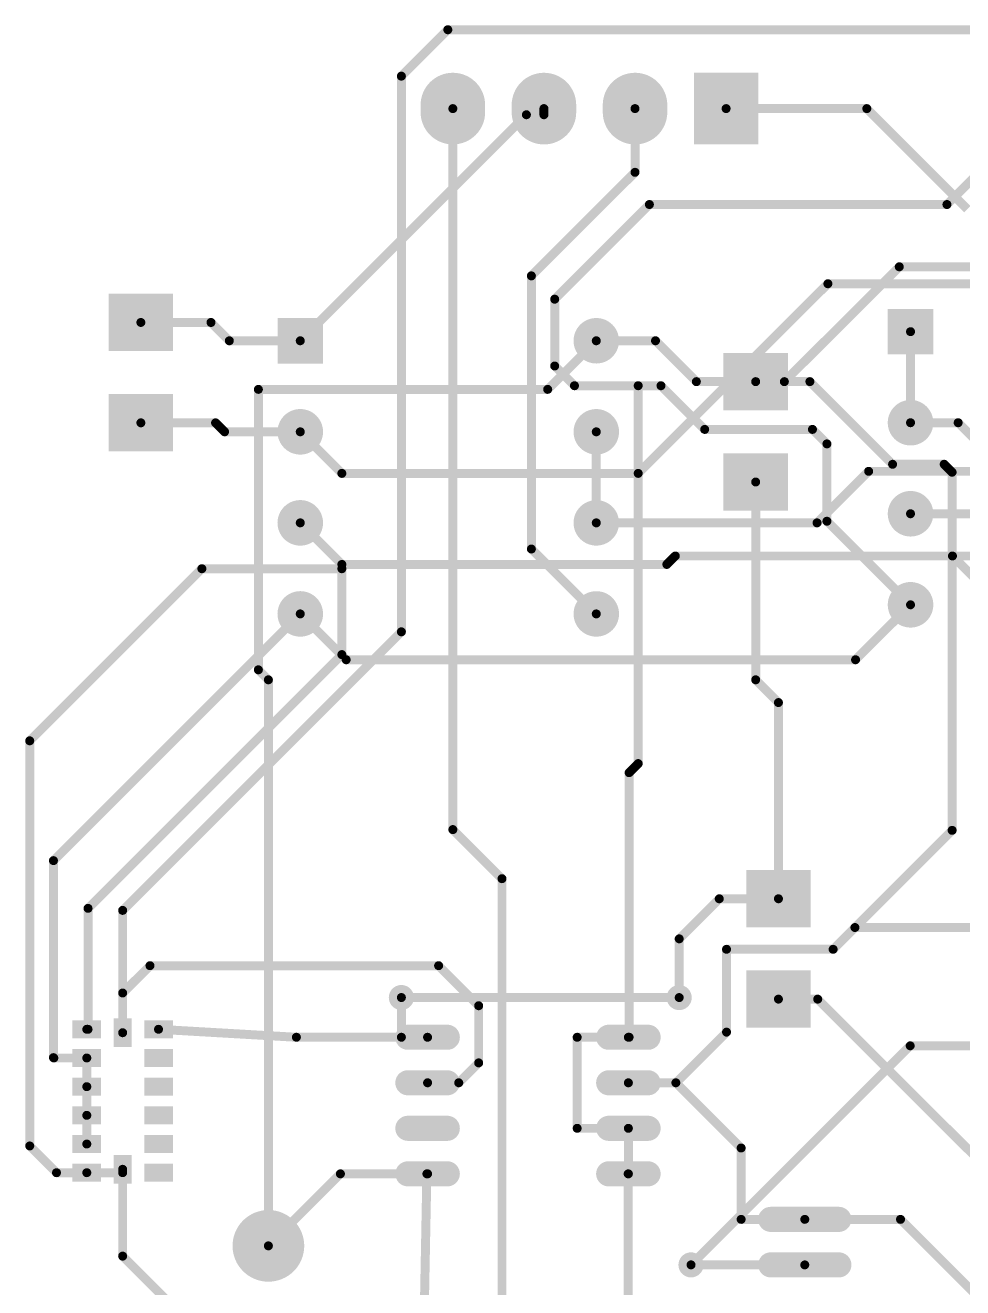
# Model space of a CAD drawing. Extents: x -199 to 545, y 218 to 570.
# Drawn here: x -198.42 to -172.28, y 411.51 to 446.73 of the extents above; entities that cross this region are included whole.
import ezdxf

# ---------------------------------------------------------------- set-up
doc = ezdxf.new("R2010")
doc.units = 0
doc.header["$MEASUREMENT"] = 0
doc.linetypes.add('PHANTOM2', pattern=[1.25, 0.625, -0.125, 0.125, -0.125, 0.125, -0.125])
doc.layers.get('0').update_dxf_attribs({"linetype": 'CONTINUOUS'})
for name, color, linetype in [('BOTTOMLAYER', 250, 'CONTINUOUS'), ('PADHOLELAYER', 255, 'CONTINUOUS'), ('TOPLAYER', 250, 'CONTINUOUS'), ('VIAHOLELAYER', 255, 'PHANTOM2')]:
    doc.layers.add(name, color=color, linetype=linetype)

# ---------------------------------------------------------------- blocks, each defined once
blk = doc.blocks.new('HDR1X4___WA_2')
at = {"layer": 'BOTTOMLAYER', "const_width": 1.8}
for points in [[(2.54, 0.1), (2.54, -0.1)], [(5.08, 0.1), (5.08, -0.1)], [(7.62, 0.1), (7.62, -0.1)]]:
    blk.add_lwpolyline(points, dxfattribs=at)
at = {"layer": 'BOTTOMLAYER', "const_width": 0.9}
for points in [[(2.09, 0.1, 1), (2.99, 0.1, 1)], [(2.09, -0.1, 1), (2.99, -0.1, 1)], [(4.63, 0.1, 1), (5.53, 0.1, 1)], [(4.63, -0.1, 1), (5.53, -0.1, 1)], [(7.17, 0.1, 1), (8.07, 0.1, 1)], [(7.17, -0.1, 1), (8.07, -0.1, 1)]]:
    blk.add_lwpolyline(points, format="xyb", close=True, dxfattribs=at)
at = {"layer": 'BOTTOMLAYER'}
blk.add_solid([(-0.9, -1), (0.9, -1), (-0.9, 1), (0.9, 1)], dxfattribs=at)
at = {"layer": 'PADHOLELAYER', "const_width": 0.55}
for points in [[(-0.275, 0, 1), (0.275, 0, 1)], [(2.265, 0, 1), (2.815, 0, 1)], [(4.805, 0, 1), (5.355, 0, 1)], [(7.345, 0, 1), (7.895, 0, 1)]]:
    blk.add_lwpolyline(points, format="xyb", close=True, dxfattribs=at)
at = {"layer": 'TOPLAYER', "const_width": 1.8}
for points in [[(2.54, 0.1), (2.54, -0.1)], [(5.08, 0.1), (5.08, -0.1)], [(7.62, 0.1), (7.62, -0.1)]]:
    blk.add_lwpolyline(points, dxfattribs=at)
at = {"layer": 'TOPLAYER', "const_width": 0.9}
for points in [[(2.09, 0.1, 1), (2.99, 0.1, 1)], [(2.09, -0.1, 1), (2.99, -0.1, 1)], [(4.63, 0.1, 1), (5.53, 0.1, 1)], [(4.63, -0.1, 1), (5.53, -0.1, 1)], [(7.17, 0.1, 1), (8.07, 0.1, 1)], [(7.17, -0.1, 1), (8.07, -0.1, 1)]]:
    blk.add_lwpolyline(points, format="xyb", close=True, dxfattribs=at)
at = {"layer": 'TOPLAYER'}
blk.add_solid([(-0.9, -1), (0.9, -1), (-0.9, 1), (0.9, 1)], dxfattribs=at)
blk = doc.blocks.new('DO_41_3')
at = {"layer": 'BOTTOMLAYER', "const_width": 1}
blk.add_lwpolyline([(-5.73, 0, 1), (-4.73, 0, 1)], format="xyb", close=True, dxfattribs=at)
at = {"layer": 'BOTTOMLAYER'}
blk.add_solid([(4.23, -1), (6.23, -1), (4.23, 1), (6.23, 1)], dxfattribs=at)
at = {"layer": 'PADHOLELAYER', "const_width": 0.6}
for points in [[(-5.53, 0, 1), (-4.93, 0, 1)], [(4.93, 0, 1), (5.53, 0, 1)]]:
    blk.add_lwpolyline(points, format="xyb", close=True, dxfattribs=at)
at = {"layer": 'TOPLAYER', "const_width": 1}
blk.add_lwpolyline([(-5.73, 0, 1), (-4.73, 0, 1)], format="xyb", close=True, dxfattribs=at)
at = {"layer": 'TOPLAYER'}
blk.add_solid([(4.23, -1), (6.23, -1), (4.23, 1), (6.23, 1)], dxfattribs=at)
blk = doc.blocks.new('1206_11')
at = {"layer": 'TOPLAYER'}
for points in [[(-0.6, -0.9), (-0.6, 0.9), (-2.2, -0.9), (-2.2, 0.9)], [(2.2, -0.9), (2.2, 0.9), (0.6, -0.9), (0.6, 0.9)]]:
    blk.add_solid(points, dxfattribs=at)
blk = doc.blocks.new('1206_13')
at = {"layer": 'TOPLAYER'}
for points in [[(-0.6, -0.9), (-0.6, 0.9), (-2.2, -0.9), (-2.2, 0.9)], [(2.2, -0.9), (2.2, 0.9), (0.6, -0.9), (0.6, 0.9)]]:
    blk.add_solid(points, dxfattribs=at)
blk = doc.blocks.new('1206_20')
at = {"layer": 'TOPLAYER'}
for points in [[(-0.6, -0.9), (-0.6, 0.9), (-2.2, -0.9), (-2.2, 0.9)], [(2.2, -0.9), (2.2, 0.9), (0.6, -0.9), (0.6, 0.9)]]:
    blk.add_solid(points, dxfattribs=at)
blk = doc.blocks.new('SOIC_SO28_M_22')
at = {"layer": 'TOPLAYER', "const_width": 0.7}
for points in [[(-5.55, 8.255), (-3.65, 8.255)], [(3.65, 8.255), (5.55, 8.255)], [(-5.55, 6.985), (-3.65, 6.985)], [(3.65, 6.985), (5.55, 6.985)], [(-5.55, 5.715), (-3.65, 5.715)], [(3.65, 5.715), (5.55, 5.715)], [(-5.55, 4.445), (-3.65, 4.445)], [(3.65, 4.445), (5.55, 4.445)], [(-5.55, 3.175), (-3.65, 3.175)], [(3.65, 3.175), (5.55, 3.175)], [(-5.55, 1.905), (-3.65, 1.905)], [(3.65, 1.905), (5.55, 1.905)], [(-5.55, 0.635), (-3.65, 0.635)], [(3.65, 0.635), (5.55, 0.635)], [(-5.55, -0.635), (-3.65, -0.635)], [(3.65, -0.635), (5.55, -0.635)], [(-5.55, -1.905), (-3.65, -1.905)], [(3.65, -1.905), (5.55, -1.905)], [(-5.55, -3.175), (-3.65, -3.175)], [(3.65, -3.175), (5.55, -3.175)], [(-5.55, -4.445), (-3.65, -4.445)], [(3.65, -4.445), (5.55, -4.445)], [(-5.55, -5.715), (-3.65, -5.715)], [(3.65, -5.715), (5.55, -5.715)], [(-5.55, -6.985), (-3.65, -6.985)], [(3.65, -6.985), (5.55, -6.985)], [(-5.55, -8.255), (-3.65, -8.255)], [(3.65, -8.255), (5.55, -8.255)]]:
    blk.add_lwpolyline(points, dxfattribs=at)
at = {"layer": 'TOPLAYER', "const_width": 0.35}
for points in [[(-5.725, 8.255, 1), (-5.375, 8.255, 1)], [(-3.825, 8.255, 1), (-3.475, 8.255, 1)], [(3.475, 8.255, 1), (3.825, 8.255, 1)], [(5.375, 8.255, 1), (5.725, 8.255, 1)], [(-5.725, 6.985, 1), (-5.375, 6.985, 1)], [(-3.825, 6.985, 1), (-3.475, 6.985, 1)], [(3.475, 6.985, 1), (3.825, 6.985, 1)], [(5.375, 6.985, 1), (5.725, 6.985, 1)], [(-5.725, 5.715, 1), (-5.375, 5.715, 1)], [(-3.825, 5.715, 1), (-3.475, 5.715, 1)], [(3.475, 5.715, 1), (3.825, 5.715, 1)], [(5.375, 5.715, 1), (5.725, 5.715, 1)], [(-5.725, 4.445, 1), (-5.375, 4.445, 1)], [(-3.825, 4.445, 1), (-3.475, 4.445, 1)], [(3.475, 4.445, 1), (3.825, 4.445, 1)], [(5.375, 4.445, 1), (5.725, 4.445, 1)], [(-5.725, 3.175, 1), (-5.375, 3.175, 1)], [(-3.825, 3.175, 1), (-3.475, 3.175, 1)], [(3.475, 3.175, 1), (3.825, 3.175, 1)], [(5.375, 3.175, 1), (5.725, 3.175, 1)], [(-5.725, 1.905, 1), (-5.375, 1.905, 1)], [(-3.825, 1.905, 1), (-3.475, 1.905, 1)], [(3.475, 1.905, 1), (3.825, 1.905, 1)], [(5.375, 1.905, 1), (5.725, 1.905, 1)], [(-5.725, 0.635, 1), (-5.375, 0.635, 1)], [(-3.825, 0.635, 1), (-3.475, 0.635, 1)], [(3.475, 0.635, 1), (3.825, 0.635, 1)], [(5.375, 0.635, 1), (5.725, 0.635, 1)], [(-5.725, -0.635, 1), (-5.375, -0.635, 1)], [(-3.825, -0.635, 1), (-3.475, -0.635, 1)], [(3.475, -0.635, 1), (3.825, -0.635, 1)], [(5.375, -0.635, 1), (5.725, -0.635, 1)], [(-5.725, -1.905, 1), (-5.375, -1.905, 1)], [(-3.825, -1.905, 1), (-3.475, -1.905, 1)], [(3.475, -1.905, 1), (3.825, -1.905, 1)], [(5.375, -1.905, 1), (5.725, -1.905, 1)], [(-5.725, -3.175, 1), (-5.375, -3.175, 1)], [(-3.825, -3.175, 1), (-3.475, -3.175, 1)], [(3.475, -3.175, 1), (3.825, -3.175, 1)], [(5.375, -3.175, 1), (5.725, -3.175, 1)], [(-5.725, -4.445, 1), (-5.375, -4.445, 1)], [(-3.825, -4.445, 1), (-3.475, -4.445, 1)], [(3.475, -4.445, 1), (3.825, -4.445, 1)], [(5.375, -4.445, 1), (5.725, -4.445, 1)], [(-5.725, -5.715, 1), (-5.375, -5.715, 1)], [(-3.825, -5.715, 1), (-3.475, -5.715, 1)], [(3.475, -5.715, 1), (3.825, -5.715, 1)], [(5.375, -5.715, 1), (5.725, -5.715, 1)], [(-5.725, -6.985, 1), (-5.375, -6.985, 1)], [(-3.825, -6.985, 1), (-3.475, -6.985, 1)], [(3.475, -6.985, 1), (3.825, -6.985, 1)], [(5.375, -6.985, 1), (5.725, -6.985, 1)], [(-5.725, -8.255, 1), (-5.375, -8.255, 1)], [(-3.825, -8.255, 1), (-3.475, -8.255, 1)], [(3.475, -8.255, 1), (3.825, -8.255, 1)], [(5.375, -8.255, 1), (5.725, -8.255, 1)]]:
    blk.add_lwpolyline(points, format="xyb", close=True, dxfattribs=at)
blk = doc.blocks.new('PDIP8_24')
at = {"layer": 'BOTTOMLAYER', "const_width": 0.635}
for points in [[(7.938, 0, 1), (8.572, 0, 1)], [(-0.318, -2.54, 1), (0.318, -2.54, 1)], [(7.938, -2.54, 1), (8.572, -2.54, 1)], [(-0.318, -5.08, 1), (0.318, -5.08, 1)], [(7.938, -5.08, 1), (8.572, -5.08, 1)], [(-0.318, -7.62, 1), (0.318, -7.62, 1)], [(7.938, -7.62, 1), (8.572, -7.62, 1)]]:
    blk.add_lwpolyline(points, format="xyb", close=True, dxfattribs=at)
at = {"layer": 'BOTTOMLAYER'}
blk.add_solid([(-0.635, -0.635), (0.635, -0.635), (-0.635, 0.635), (0.635, 0.635)], dxfattribs=at)
at = {"layer": 'PADHOLELAYER', "const_width": 0.318}
for points in [[(-0.159, 0, 1), (0.159, 0, 1)], [(8.096, 0, 1), (8.414, 0, 1)], [(-0.159, -2.54, 1), (0.159, -2.54, 1)], [(8.096, -2.54, 1), (8.414, -2.54, 1)], [(-0.159, -5.08, 1), (0.159, -5.08, 1)], [(8.096, -5.08, 1), (8.414, -5.08, 1)], [(-0.159, -7.62, 1), (0.159, -7.62, 1)], [(8.096, -7.62, 1), (8.414, -7.62, 1)]]:
    blk.add_lwpolyline(points, format="xyb", close=True, dxfattribs=at)
at = {"layer": 'TOPLAYER', "const_width": 0.635}
for points in [[(7.938, 0, 1), (8.572, 0, 1)], [(-0.318, -2.54, 1), (0.318, -2.54, 1)], [(7.938, -2.54, 1), (8.572, -2.54, 1)], [(-0.318, -5.08, 1), (0.318, -5.08, 1)], [(7.938, -5.08, 1), (8.572, -5.08, 1)], [(-0.318, -7.62, 1), (0.318, -7.62, 1)], [(7.938, -7.62, 1), (8.572, -7.62, 1)]]:
    blk.add_lwpolyline(points, format="xyb", close=True, dxfattribs=at)
at = {"layer": 'TOPLAYER'}
blk.add_solid([(-0.635, -0.635), (0.635, -0.635), (-0.635, 0.635), (0.635, 0.635)], dxfattribs=at)
blk = doc.blocks.new('PDIP8_25')
at = {"layer": 'BOTTOMLAYER', "const_width": 0.635}
for points in [[(7.938, 0, 1), (8.572, 0, 1)], [(-0.318, -2.54, 1), (0.318, -2.54, 1)], [(7.938, -2.54, 1), (8.572, -2.54, 1)], [(-0.318, -5.08, 1), (0.318, -5.08, 1)], [(7.938, -5.08, 1), (8.572, -5.08, 1)], [(-0.318, -7.62, 1), (0.318, -7.62, 1)], [(7.938, -7.62, 1), (8.572, -7.62, 1)]]:
    blk.add_lwpolyline(points, format="xyb", close=True, dxfattribs=at)
at = {"layer": 'BOTTOMLAYER'}
blk.add_solid([(-0.635, -0.635), (0.635, -0.635), (-0.635, 0.635), (0.635, 0.635)], dxfattribs=at)
at = {"layer": 'PADHOLELAYER', "const_width": 0.318}
for points in [[(-0.159, 0, 1), (0.159, 0, 1)], [(8.096, 0, 1), (8.414, 0, 1)], [(-0.159, -2.54, 1), (0.159, -2.54, 1)], [(8.096, -2.54, 1), (8.414, -2.54, 1)], [(-0.159, -5.08, 1), (0.159, -5.08, 1)], [(8.096, -5.08, 1), (8.414, -5.08, 1)], [(-0.159, -7.62, 1), (0.159, -7.62, 1)], [(8.096, -7.62, 1), (8.414, -7.62, 1)]]:
    blk.add_lwpolyline(points, format="xyb", close=True, dxfattribs=at)
at = {"layer": 'TOPLAYER', "const_width": 0.635}
for points in [[(7.938, 0, 1), (8.572, 0, 1)], [(-0.318, -2.54, 1), (0.318, -2.54, 1)], [(7.938, -2.54, 1), (8.572, -2.54, 1)], [(-0.318, -5.08, 1), (0.318, -5.08, 1)], [(7.938, -5.08, 1), (8.572, -5.08, 1)], [(-0.318, -7.62, 1), (0.318, -7.62, 1)], [(7.938, -7.62, 1), (8.572, -7.62, 1)]]:
    blk.add_lwpolyline(points, format="xyb", close=True, dxfattribs=at)
at = {"layer": 'TOPLAYER'}
blk.add_solid([(-0.635, -0.635), (0.635, -0.635), (-0.635, 0.635), (0.635, 0.635)], dxfattribs=at)
blk = doc.blocks.new('SOJ80P300X0_12M_34')
at = {"layer": 'TOPLAYER'}
for points in [[(-0.6, 1.75), (-0.6, 2.25), (-1.4, 1.75), (-1.4, 2.25)], [(0.25, 2.305), (-0.25, 2.305), (0.25, 1.505), (-0.25, 1.505)], [(1.4, 1.75), (1.4, 2.25), (0.6, 1.75), (0.6, 2.25)], [(-0.6, 0.95), (-0.6, 1.45), (-1.4, 0.95), (-1.4, 1.45)], [(1.4, 0.95), (1.4, 1.45), (0.6, 0.95), (0.6, 1.45)], [(-0.6, 0.15), (-0.6, 0.65), (-1.4, 0.15), (-1.4, 0.65)], [(1.4, 0.15), (1.4, 0.65), (0.6, 0.15), (0.6, 0.65)], [(-0.6, -0.65), (-0.6, -0.15), (-1.4, -0.65), (-1.4, -0.15)], [(1.4, -0.65), (1.4, -0.15), (0.6, -0.65), (0.6, -0.15)], [(-0.6, -1.45), (-0.6, -0.95), (-1.4, -1.45), (-1.4, -0.95)], [(1.4, -1.45), (1.4, -0.95), (0.6, -1.45), (0.6, -0.95)], [(-0.6, -2.25), (-0.6, -1.75), (-1.4, -2.25), (-1.4, -1.75)], [(0.25, -1.505), (-0.25, -1.505), (0.25, -2.305), (-0.25, -2.305)], [(1.4, -2.25), (1.4, -1.75), (0.6, -2.25), (0.6, -1.75)]]:
    blk.add_solid(points, dxfattribs=at)
blk = doc.blocks.new('SOIC_8CM_35')
at = {"layer": 'TOPLAYER', "const_width": 0.7}
for points in [[(-3.35, 1.905), (-2.25, 1.905)], [(2.25, 1.905), (3.35, 1.905)], [(-3.35, 0.635), (-2.25, 0.635)], [(2.25, 0.635), (3.35, 0.635)], [(-3.35, -0.635), (-2.25, -0.635)], [(2.25, -0.635), (3.35, -0.635)], [(-3.35, -1.905), (-2.25, -1.905)], [(2.25, -1.905), (3.35, -1.905)]]:
    blk.add_lwpolyline(points, dxfattribs=at)
at = {"layer": 'TOPLAYER', "const_width": 0.35}
for points in [[(-3.525, 1.905, 1), (-3.175, 1.905, 1)], [(-2.425, 1.905, 1), (-2.075, 1.905, 1)], [(2.075, 1.905, 1), (2.425, 1.905, 1)], [(3.175, 1.905, 1), (3.525, 1.905, 1)], [(-3.525, 0.635, 1), (-3.175, 0.635, 1)], [(-2.425, 0.635, 1), (-2.075, 0.635, 1)], [(2.075, 0.635, 1), (2.425, 0.635, 1)], [(3.175, 0.635, 1), (3.525, 0.635, 1)], [(-3.525, -0.635, 1), (-3.175, -0.635, 1)], [(-2.425, -0.635, 1), (-2.075, -0.635, 1)], [(2.075, -0.635, 1), (2.425, -0.635, 1)], [(3.175, -0.635, 1), (3.525, -0.635, 1)], [(-3.525, -1.905, 1), (-3.175, -1.905, 1)], [(-2.425, -1.905, 1), (-2.075, -1.905, 1)], [(2.075, -1.905, 1), (2.425, -1.905, 1)], [(3.175, -1.905, 1), (3.525, -1.905, 1)]]:
    blk.add_lwpolyline(points, format="xyb", close=True, dxfattribs=at)

msp = doc.modelspace()

# ---------------------------------------------------------------- linework, layer by layer
at = {"layer": 'BOTTOMLAYER', "const_width": 0.25}
for points in [[(-183.955, 444.231), (-183.955, 444.402)], [(-178.875, 444.402), (-174.952, 444.402)], [(-174.952, 444.402), (-172.148, 441.599)], [(-190.75, 437.925), (-184.445, 444.231)], [(-184.445, 444.231), (-183.955, 444.231)], [(-181.327, 434.225), (-176.036, 439.516)], [(-176.036, 439.516), (-161.744, 439.516)], [(-183.851, 436.569), (-182.495, 437.925)], [(-191.919, 428.746), (-191.919, 436.569)], [(-191.919, 436.569), (-183.851, 436.569)], [(-190.75, 435.385), (-189.59, 434.225)], [(-189.59, 434.225), (-181.327, 434.225)], [(-176.339, 432.845), (-174.901, 434.283)], [(-174.901, 434.283), (-169.803, 434.283)], [(-173.732, 433.099), (-167.78, 433.099)], [(-190.75, 432.845), (-189.59, 431.685)], [(-182.495, 432.845), (-176.339, 432.845)], [(-180.528, 431.685), (-180.292, 431.921)], [(-180.292, 431.921), (-172.564, 431.921)], [(-172.564, 431.921), (-166.655, 431.921)], [(-172.564, 431.921), (-166.671, 426.028)], [(-189.59, 431.685), (-180.528, 431.685)], [(-190.75, 430.305), (-189.471, 429.026)], [(-175.266, 429.026), (-173.732, 430.559)], [(-189.471, 429.026), (-175.266, 429.026)], [(-191.919, 428.746), (-191.639, 428.467)], [(-191.639, 412.675), (-191.639, 428.467)], [(-187.931, 419.602), (-180.184, 419.602)], [(-179.854, 412.144), (-173.742, 418.256)], [(-173.742, 418.256), (-170.303, 418.256)]]:
    msp.add_lwpolyline(points, dxfattribs=at)
at = {"layer": 'BOTTOMLAYER'}
for points, const_width in [([(-184.018, 444.402, 1), (-183.893, 444.402, 1)], 0.125), ([(-178.938, 444.402, 1), (-178.813, 444.402, 1)], 0.125), ([(-175.014, 444.402, 1), (-174.889, 444.402, 1)], 0.125), ([(-175.014, 444.402, 1), (-174.889, 444.402, 1)], 0.125), ([(-184.507, 444.231, 1), (-184.382, 444.231, 1)], 0.125), ([(-184.507, 444.231, 1), (-184.382, 444.231, 1)], 0.125), ([(-184.018, 444.231, 1), (-183.893, 444.231, 1)], 0.125), ([(-184.018, 444.231, 1), (-183.893, 444.231, 1)], 0.125), ([(-176.099, 439.516, 1), (-175.974, 439.516, 1)], 0.125), ([(-176.099, 439.516, 1), (-175.974, 439.516, 1)], 0.125), ([(-190.813, 437.925, 1), (-190.688, 437.925, 1)], 0.125), ([(-182.558, 437.925, 1), (-182.433, 437.925, 1)], 0.125), ([(-191.981, 436.569, 1), (-191.856, 436.569, 1)], 0.125), ([(-191.981, 436.569, 1), (-191.856, 436.569, 1)], 0.125), ([(-183.913, 436.569, 1), (-183.788, 436.569, 1)], 0.125), ([(-183.913, 436.569, 1), (-183.788, 436.569, 1)], 0.125), ([(-190.813, 435.385, 1), (-190.688, 435.385, 1)], 0.125), ([(-189.653, 434.225, 1), (-189.528, 434.225, 1)], 0.125), ([(-189.653, 434.225, 1), (-189.528, 434.225, 1)], 0.125), ([(-181.389, 434.225, 1), (-181.264, 434.225, 1)], 0.125), ([(-181.389, 434.225, 1), (-181.264, 434.225, 1)], 0.125), ([(-174.963, 434.283, 1), (-174.838, 434.283, 1)], 0.125), ([(-174.963, 434.283, 1), (-174.838, 434.283, 1)], 0.125), ([(-173.795, 433.099, 1), (-173.67, 433.099, 1)], 0.125), ([(-190.813, 432.845, 1), (-190.688, 432.845, 1)], 0.125), ([(-182.558, 432.845, 1), (-182.433, 432.845, 1)], 0.125), ([(-176.402, 432.845, 1), (-176.277, 432.845, 1)], 0.125), ([(-176.402, 432.845, 1), (-176.277, 432.845, 1)], 0.125), ([(-180.354, 431.921, 1), (-180.229, 431.921, 1)], 0.125), ([(-180.354, 431.921, 1), (-180.229, 431.921, 1)], 0.125), ([(-172.626, 431.921, 1), (-172.501, 431.921, 1)], 0.125), ([(-172.626, 431.921, 1), (-172.501, 431.921, 1)], 0.125), ([(-172.626, 431.921, 1), (-172.501, 431.921, 1)], 0.125), ([(-189.653, 431.685, 1), (-189.528, 431.685, 1)], 0.125), ([(-189.653, 431.685, 1), (-189.528, 431.685, 1)], 0.125), ([(-180.59, 431.685, 1), (-180.465, 431.685, 1)], 0.125), ([(-180.59, 431.685, 1), (-180.465, 431.685, 1)], 0.125), ([(-190.813, 430.305, 1), (-190.688, 430.305, 1)], 0.125), ([(-173.795, 430.559, 1), (-173.67, 430.559, 1)], 0.125), ([(-189.533, 429.026, 1), (-189.408, 429.026, 1)], 0.125), ([(-189.533, 429.026, 1), (-189.408, 429.026, 1)], 0.125), ([(-175.328, 429.026, 1), (-175.203, 429.026, 1)], 0.125), ([(-175.328, 429.026, 1), (-175.203, 429.026, 1)], 0.125), ([(-191.981, 428.746, 1), (-191.856, 428.746, 1)], 0.125), ([(-191.981, 428.746, 1), (-191.856, 428.746, 1)], 0.125), ([(-191.702, 428.467, 1), (-191.577, 428.467, 1)], 0.125), ([(-191.702, 428.467, 1), (-191.577, 428.467, 1)], 0.125), ([(-188.106, 419.602, 1), (-187.756, 419.602, 1)], 0.35), ([(-180.359, 419.602, 1), (-180.009, 419.602, 1)], 0.35), ([(-187.993, 419.602, 1), (-187.868, 419.602, 1)], 0.125), ([(-180.246, 419.602, 1), (-180.121, 419.602, 1)], 0.125), ([(-173.804, 418.256, 1), (-173.679, 418.256, 1)], 0.125), ([(-173.804, 418.256, 1), (-173.679, 418.256, 1)], 0.125), ([(-191.702, 412.675, 1), (-191.577, 412.675, 1)], 0.125), ([(-180.029, 412.144, 1), (-179.679, 412.144, 1)], 0.35), ([(-179.916, 412.144, 1), (-179.791, 412.144, 1)], 0.125)]:
    msp.add_lwpolyline(points, format="xyb", close=True, dxfattribs=dict(at, const_width=const_width))
at = {"layer": 'TOPLAYER', "const_width": 0.25}
for points in [[(-187.931, 445.307), (-186.636, 446.602)], [(-186.636, 446.602), (-154.149, 446.602)], [(-187.931, 429.806), (-187.931, 445.307)], [(-186.495, 424.288), (-186.495, 444.402)], [(-181.415, 442.625), (-181.415, 444.402)], [(-172.716, 441.726), (-171.128, 443.314)], [(-184.305, 439.735), (-181.415, 442.625)], [(-183.655, 439.085), (-181.015, 441.726)], [(-181.015, 441.726), (-172.716, 441.726)], [(-177.251, 436.785), (-174.047, 439.989)], [(-174.047, 439.989), (-167.287, 439.989)], [(-184.305, 432.115), (-184.305, 439.735)], [(-183.655, 437.221), (-183.655, 439.085)], [(-195.195, 438.436), (-193.24, 438.436)], [(-193.24, 438.436), (-192.729, 437.925)], [(-173.732, 435.639), (-173.732, 438.179)], [(-192.729, 437.925), (-190.75, 437.925)], [(-182.495, 437.925), (-180.844, 437.925)], [(-180.844, 437.925), (-179.704, 436.785)], [(-183.655, 437.221), (-183.105, 436.671)], [(-183.105, 436.671), (-181.327, 436.671)], [(-181.327, 436.671), (-180.692, 436.671)], [(-181.327, 426.13), (-181.327, 436.671)], [(-180.692, 436.671), (-179.473, 435.452)], [(-179.704, 436.785), (-178.05, 436.785)], [(-178.05, 436.785), (-177.251, 436.785)], [(-177.251, 436.785), (-176.539, 436.785)], [(-176.539, 436.785), (-174.233, 434.479)], [(-195.195, 435.636), (-193.113, 435.636)], [(-193.113, 435.636), (-192.862, 435.385)], [(-173.732, 435.639), (-172.405, 435.639)], [(-172.405, 435.639), (-168.585, 431.82)], [(-192.862, 435.385), (-190.75, 435.385)], [(-182.495, 432.845), (-182.495, 435.385)], [(-179.473, 435.452), (-176.467, 435.452)], [(-176.467, 435.452), (-176.064, 435.048)], [(-176.064, 432.89), (-176.064, 435.048)], [(-174.233, 434.479), (-172.793, 434.479)], [(-172.793, 434.479), (-172.572, 434.258)], [(-172.572, 424.267), (-172.572, 434.258)], [(-178.05, 428.467), (-178.05, 433.985)], [(-176.064, 432.89), (-173.732, 430.559)], [(-184.305, 432.115), (-182.495, 430.305)], [(-198.294, 426.765), (-193.494, 431.566)], [(-193.494, 431.566), (-189.59, 431.566)], [(-189.59, 429.17), (-189.59, 431.566)], [(-197.634, 423.422), (-190.75, 430.305)], [(-195.703, 422.034), (-187.931, 429.806)], [(-196.669, 422.091), (-189.59, 429.17)], [(-178.05, 428.467), (-177.415, 427.832)], [(-177.415, 422.358), (-177.415, 427.832)], [(-198.294, 415.462), (-198.294, 426.765)], [(-181.581, 425.876), (-181.327, 426.13)], [(-181.581, 418.494), (-181.581, 425.876)], [(-186.495, 424.288), (-185.125, 422.918)], [(-175.284, 421.556), (-172.572, 424.267)], [(-197.634, 417.926), (-197.634, 423.422)], [(-185.125, 407.397), (-185.125, 422.918)], [(-180.184, 421.24), (-179.066, 422.358)], [(-179.066, 422.358), (-177.415, 422.358)], [(-196.669, 418.716), (-196.669, 422.091)], [(-195.703, 419.729), (-195.703, 422.034)], [(-175.891, 420.948), (-175.284, 421.556)], [(-175.284, 421.556), (-171.192, 421.556)], [(-180.184, 419.602), (-180.184, 421.24)], [(-178.863, 418.637), (-178.863, 420.948)], [(-178.863, 420.948), (-175.891, 420.948)], [(-195.703, 419.729), (-194.941, 420.491)], [(-194.941, 420.491), (-186.893, 420.491)], [(-186.893, 420.491), (-185.775, 419.374)], [(-195.703, 418.621), (-195.703, 419.729)], [(-187.931, 418.494), (-187.931, 419.602)], [(-185.775, 417.779), (-185.775, 419.374)], [(-177.415, 419.558), (-176.32, 419.558)], [(-176.32, 419.558), (-168.906, 412.144)], [(-196.703, 418.716), (-196.669, 418.716)], [(-194.703, 418.716), (-190.859, 418.494)], [(-190.859, 418.494), (-187.931, 418.494)], [(-187.931, 418.494), (-187.2, 418.494)], [(-183.029, 418.494), (-181.6, 418.494)], [(-183.029, 415.954), (-183.029, 418.494)], [(-181.6, 418.494), (-181.581, 418.494)], [(-180.276, 417.224), (-178.863, 418.637)], [(-197.634, 417.926), (-197.624, 417.916)], [(-197.624, 417.916), (-196.703, 417.916)], [(-196.703, 417.116), (-196.703, 417.916)], [(-186.331, 417.224), (-185.775, 417.779)], [(-196.703, 416.316), (-196.703, 417.116)], [(-187.2, 417.224), (-186.331, 417.224)], [(-181.6, 417.224), (-180.276, 417.224)], [(-180.276, 417.224), (-178.457, 415.405)], [(-196.703, 415.516), (-196.703, 416.316)], [(-183.029, 415.954), (-181.6, 415.954)], [(-181.6, 414.684), (-181.6, 415.954)], [(-198.294, 415.462), (-197.548, 414.716)], [(-178.457, 413.414), (-178.457, 415.405)], [(-195.703, 414.716), (-195.703, 414.811)], [(-197.548, 414.716), (-196.703, 414.716)], [(-196.703, 414.716), (-195.703, 414.716)], [(-195.703, 412.389), (-195.703, 414.716)], [(-191.639, 412.675), (-189.63, 414.684)], [(-189.63, 414.684), (-187.22, 414.684)], [(-187.379, 406.2), (-187.22, 414.684)], [(-187.22, 414.684), (-187.2, 414.684)], [(-181.606, 406.404), (-181.606, 414.684)], [(-181.606, 414.684), (-181.6, 414.684)], [(-178.457, 413.414), (-176.681, 413.414)], [(-176.681, 413.414), (-174.012, 413.414)], [(-174.012, 413.414), (-169.668, 409.071)], [(-195.703, 412.389), (-194.205, 410.89)], [(-179.854, 412.144), (-176.681, 412.144)]]:
    msp.add_lwpolyline(points, dxfattribs=at)
at = {"layer": 'TOPLAYER'}
for points, const_width in [([(-186.698, 446.602, 1), (-186.573, 446.602, 1)], 0.125), ([(-186.698, 446.602, 1), (-186.573, 446.602, 1)], 0.125), ([(-187.993, 445.307, 1), (-187.868, 445.307, 1)], 0.125), ([(-187.993, 445.307, 1), (-187.868, 445.307, 1)], 0.125), ([(-186.558, 444.402, 1), (-186.433, 444.402, 1)], 0.125), ([(-181.478, 444.402, 1), (-181.353, 444.402, 1)], 0.125), ([(-181.478, 442.625, 1), (-181.353, 442.625, 1)], 0.125), ([(-181.478, 442.625, 1), (-181.353, 442.625, 1)], 0.125), ([(-181.077, 441.726, 1), (-180.952, 441.726, 1)], 0.125), ([(-181.077, 441.726, 1), (-180.952, 441.726, 1)], 0.125), ([(-172.779, 441.726, 1), (-172.654, 441.726, 1)], 0.125), ([(-172.779, 441.726, 1), (-172.654, 441.726, 1)], 0.125), ([(-174.109, 439.989, 1), (-173.984, 439.989, 1)], 0.125), ([(-174.109, 439.989, 1), (-173.984, 439.989, 1)], 0.125), ([(-184.368, 439.735, 1), (-184.243, 439.735, 1)], 0.125), ([(-184.368, 439.735, 1), (-184.243, 439.735, 1)], 0.125), ([(-183.718, 439.085, 1), (-183.593, 439.085, 1)], 0.125), ([(-183.718, 439.085, 1), (-183.593, 439.085, 1)], 0.125), ([(-195.258, 438.436, 1), (-195.133, 438.436, 1)], 0.125), ([(-193.302, 438.436, 1), (-193.177, 438.436, 1)], 0.125), ([(-193.302, 438.436, 1), (-193.177, 438.436, 1)], 0.125), ([(-173.795, 438.179, 1), (-173.67, 438.179, 1)], 0.125), ([(-192.791, 437.925, 1), (-192.666, 437.925, 1)], 0.125), ([(-192.791, 437.925, 1), (-192.666, 437.925, 1)], 0.125), ([(-190.813, 437.925, 1), (-190.688, 437.925, 1)], 0.125), ([(-182.558, 437.925, 1), (-182.433, 437.925, 1)], 0.125), ([(-180.907, 437.925, 1), (-180.782, 437.925, 1)], 0.125), ([(-180.907, 437.925, 1), (-180.782, 437.925, 1)], 0.125), ([(-183.718, 437.221, 1), (-183.593, 437.221, 1)], 0.125), ([(-183.718, 437.221, 1), (-183.593, 437.221, 1)], 0.125), ([(-183.167, 436.671, 1), (-183.042, 436.671, 1)], 0.125), ([(-183.167, 436.671, 1), (-183.042, 436.671, 1)], 0.125), ([(-181.389, 436.671, 1), (-181.264, 436.671, 1)], 0.125), ([(-181.389, 436.671, 1), (-181.264, 436.671, 1)], 0.125), ([(-181.389, 436.671, 1), (-181.264, 436.671, 1)], 0.125), ([(-180.754, 436.671, 1), (-180.629, 436.671, 1)], 0.125), ([(-180.754, 436.671, 1), (-180.629, 436.671, 1)], 0.125), ([(-179.767, 436.785, 1), (-179.642, 436.785, 1)], 0.125), ([(-179.767, 436.785, 1), (-179.642, 436.785, 1)], 0.125), ([(-178.113, 436.785, 1), (-177.988, 436.785, 1)], 0.125), ([(-178.113, 436.785, 1), (-177.988, 436.785, 1)], 0.125), ([(-177.313, 436.785, 1), (-177.188, 436.785, 1)], 0.125), ([(-177.313, 436.785, 1), (-177.188, 436.785, 1)], 0.125), ([(-177.313, 436.785, 1), (-177.188, 436.785, 1)], 0.125), ([(-176.601, 436.785, 1), (-176.476, 436.785, 1)], 0.125), ([(-176.601, 436.785, 1), (-176.476, 436.785, 1)], 0.125), ([(-195.258, 435.636, 1), (-195.133, 435.636, 1)], 0.125), ([(-193.175, 435.636, 1), (-193.05, 435.636, 1)], 0.125), ([(-193.175, 435.636, 1), (-193.05, 435.636, 1)], 0.125), ([(-173.795, 435.639, 1), (-173.67, 435.639, 1)], 0.125), ([(-173.795, 435.639, 1), (-173.67, 435.639, 1)], 0.125), ([(-172.467, 435.639, 1), (-172.342, 435.639, 1)], 0.125), ([(-172.467, 435.639, 1), (-172.342, 435.639, 1)], 0.125), ([(-192.924, 435.385, 1), (-192.799, 435.385, 1)], 0.125), ([(-192.924, 435.385, 1), (-192.799, 435.385, 1)], 0.125), ([(-190.813, 435.385, 1), (-190.688, 435.385, 1)], 0.125), ([(-182.558, 435.385, 1), (-182.433, 435.385, 1)], 0.125), ([(-179.535, 435.452, 1), (-179.41, 435.452, 1)], 0.125), ([(-179.535, 435.452, 1), (-179.41, 435.452, 1)], 0.125), ([(-176.53, 435.452, 1), (-176.405, 435.452, 1)], 0.125), ([(-176.53, 435.452, 1), (-176.405, 435.452, 1)], 0.125), ([(-176.126, 435.048, 1), (-176.001, 435.048, 1)], 0.125), ([(-176.126, 435.048, 1), (-176.001, 435.048, 1)], 0.125), ([(-174.295, 434.479, 1), (-174.17, 434.479, 1)], 0.125), ([(-174.295, 434.479, 1), (-174.17, 434.479, 1)], 0.125), ([(-172.856, 434.479, 1), (-172.731, 434.479, 1)], 0.125), ([(-172.856, 434.479, 1), (-172.731, 434.479, 1)], 0.125), ([(-172.635, 434.258, 1), (-172.51, 434.258, 1)], 0.125), ([(-172.635, 434.258, 1), (-172.51, 434.258, 1)], 0.125), ([(-178.113, 433.985, 1), (-177.988, 433.985, 1)], 0.125), ([(-182.558, 432.845, 1), (-182.433, 432.845, 1)], 0.125), ([(-176.126, 432.89, 1), (-176.001, 432.89, 1)], 0.125), ([(-176.126, 432.89, 1), (-176.001, 432.89, 1)], 0.125), ([(-184.368, 432.115, 1), (-184.243, 432.115, 1)], 0.125), ([(-184.368, 432.115, 1), (-184.243, 432.115, 1)], 0.125), ([(-193.556, 431.566, 1), (-193.431, 431.566, 1)], 0.125), ([(-193.556, 431.566, 1), (-193.431, 431.566, 1)], 0.125), ([(-189.653, 431.566, 1), (-189.528, 431.566, 1)], 0.125), ([(-189.653, 431.566, 1), (-189.528, 431.566, 1)], 0.125), ([(-190.813, 430.305, 1), (-190.688, 430.305, 1)], 0.125), ([(-182.558, 430.305, 1), (-182.433, 430.305, 1)], 0.125), ([(-173.795, 430.559, 1), (-173.67, 430.559, 1)], 0.125), ([(-187.993, 429.806, 1), (-187.868, 429.806, 1)], 0.125), ([(-187.993, 429.806, 1), (-187.868, 429.806, 1)], 0.125), ([(-189.653, 429.17, 1), (-189.528, 429.17, 1)], 0.125), ([(-189.653, 429.17, 1), (-189.528, 429.17, 1)], 0.125), ([(-178.113, 428.467, 1), (-177.988, 428.467, 1)], 0.125), ([(-178.113, 428.467, 1), (-177.988, 428.467, 1)], 0.125), ([(-177.478, 427.832, 1), (-177.353, 427.832, 1)], 0.125), ([(-177.478, 427.832, 1), (-177.353, 427.832, 1)], 0.125), ([(-198.357, 426.765, 1), (-198.232, 426.765, 1)], 0.125), ([(-198.357, 426.765, 1), (-198.232, 426.765, 1)], 0.125), ([(-181.389, 426.13, 1), (-181.264, 426.13, 1)], 0.125), ([(-181.389, 426.13, 1), (-181.264, 426.13, 1)], 0.125), ([(-181.643, 425.876, 1), (-181.518, 425.876, 1)], 0.125), ([(-181.643, 425.876, 1), (-181.518, 425.876, 1)], 0.125), ([(-186.558, 424.288, 1), (-186.433, 424.288, 1)], 0.125), ([(-186.558, 424.288, 1), (-186.433, 424.288, 1)], 0.125), ([(-172.635, 424.267, 1), (-172.51, 424.267, 1)], 0.125), ([(-172.635, 424.267, 1), (-172.51, 424.267, 1)], 0.125), ([(-197.696, 423.422, 1), (-197.571, 423.422, 1)], 0.125), ([(-197.696, 423.422, 1), (-197.571, 423.422, 1)], 0.125), ([(-185.188, 422.918, 1), (-185.063, 422.918, 1)], 0.125), ([(-185.188, 422.918, 1), (-185.063, 422.918, 1)], 0.125), ([(-179.129, 422.358, 1), (-179.004, 422.358, 1)], 0.125), ([(-179.129, 422.358, 1), (-179.004, 422.358, 1)], 0.125), ([(-177.478, 422.358, 1), (-177.353, 422.358, 1)], 0.125), ([(-177.478, 422.358, 1), (-177.353, 422.358, 1)], 0.125), ([(-196.731, 422.091, 1), (-196.606, 422.091, 1)], 0.125), ([(-196.731, 422.091, 1), (-196.606, 422.091, 1)], 0.125), ([(-195.766, 422.034, 1), (-195.641, 422.034, 1)], 0.125), ([(-195.766, 422.034, 1), (-195.641, 422.034, 1)], 0.125), ([(-175.346, 421.556, 1), (-175.221, 421.556, 1)], 0.125), ([(-175.346, 421.556, 1), (-175.221, 421.556, 1)], 0.125), ([(-175.346, 421.556, 1), (-175.221, 421.556, 1)], 0.125), ([(-180.246, 421.24, 1), (-180.121, 421.24, 1)], 0.125), ([(-180.246, 421.24, 1), (-180.121, 421.24, 1)], 0.125), ([(-178.926, 420.948, 1), (-178.801, 420.948, 1)], 0.125), ([(-178.926, 420.948, 1), (-178.801, 420.948, 1)], 0.125), ([(-175.954, 420.948, 1), (-175.829, 420.948, 1)], 0.125), ([(-175.954, 420.948, 1), (-175.829, 420.948, 1)], 0.125), ([(-195.004, 420.491, 1), (-194.879, 420.491, 1)], 0.125), ([(-195.004, 420.491, 1), (-194.879, 420.491, 1)], 0.125), ([(-186.955, 420.491, 1), (-186.83, 420.491, 1)], 0.125), ([(-186.955, 420.491, 1), (-186.83, 420.491, 1)], 0.125), ([(-195.766, 419.729, 1), (-195.641, 419.729, 1)], 0.125), ([(-195.766, 419.729, 1), (-195.641, 419.729, 1)], 0.125), ([(-195.766, 419.729, 1), (-195.641, 419.729, 1)], 0.125), ([(-188.106, 419.602, 1), (-187.756, 419.602, 1)], 0.35), ([(-180.359, 419.602, 1), (-180.009, 419.602, 1)], 0.35), ([(-187.993, 419.602, 1), (-187.868, 419.602, 1)], 0.125), ([(-185.838, 419.374, 1), (-185.713, 419.374, 1)], 0.125), ([(-185.838, 419.374, 1), (-185.713, 419.374, 1)], 0.125), ([(-180.246, 419.602, 1), (-180.121, 419.602, 1)], 0.125), ([(-177.478, 419.558, 1), (-177.353, 419.558, 1)], 0.125), ([(-176.383, 419.558, 1), (-176.258, 419.558, 1)], 0.125), ([(-176.383, 419.558, 1), (-176.258, 419.558, 1)], 0.125), ([(-196.766, 418.716, 1), (-196.641, 418.716, 1)], 0.125), ([(-196.731, 418.716, 1), (-196.606, 418.716, 1)], 0.125), ([(-196.731, 418.716, 1), (-196.606, 418.716, 1)], 0.125), ([(-194.766, 418.716, 1), (-194.641, 418.716, 1)], 0.125), ([(-195.766, 418.621, 1), (-195.641, 418.621, 1)], 0.125), ([(-190.921, 418.494, 1), (-190.796, 418.494, 1)], 0.125), ([(-190.921, 418.494, 1), (-190.796, 418.494, 1)], 0.125), ([(-187.993, 418.494, 1), (-187.868, 418.494, 1)], 0.125), ([(-187.993, 418.494, 1), (-187.868, 418.494, 1)], 0.125), ([(-187.993, 418.494, 1), (-187.868, 418.494, 1)], 0.125), ([(-187.263, 418.494, 1), (-187.138, 418.494, 1)], 0.125), ([(-183.091, 418.494, 1), (-182.966, 418.494, 1)], 0.125), ([(-183.091, 418.494, 1), (-182.966, 418.494, 1)], 0.125), ([(-181.663, 418.494, 1), (-181.538, 418.494, 1)], 0.125), ([(-181.663, 418.494, 1), (-181.538, 418.494, 1)], 0.125), ([(-181.643, 418.494, 1), (-181.518, 418.494, 1)], 0.125), ([(-181.643, 418.494, 1), (-181.518, 418.494, 1)], 0.125), ([(-178.926, 418.637, 1), (-178.801, 418.637, 1)], 0.125), ([(-178.926, 418.637, 1), (-178.801, 418.637, 1)], 0.125), ([(-197.696, 417.926, 1), (-197.571, 417.926, 1)], 0.125), ([(-197.696, 417.926, 1), (-197.571, 417.926, 1)], 0.125), ([(-197.686, 417.916, 1), (-197.561, 417.916, 1)], 0.125), ([(-197.686, 417.916, 1), (-197.561, 417.916, 1)], 0.125), ([(-196.766, 417.916, 1), (-196.641, 417.916, 1)], 0.125), ([(-196.766, 417.916, 1), (-196.641, 417.916, 1)], 0.125), ([(-185.838, 417.779, 1), (-185.713, 417.779, 1)], 0.125), ([(-185.838, 417.779, 1), (-185.713, 417.779, 1)], 0.125), ([(-196.766, 417.116, 1), (-196.641, 417.116, 1)], 0.125), ([(-196.766, 417.116, 1), (-196.641, 417.116, 1)], 0.125), ([(-187.263, 417.224, 1), (-187.138, 417.224, 1)], 0.125), ([(-186.393, 417.224, 1), (-186.268, 417.224, 1)], 0.125), ([(-186.393, 417.224, 1), (-186.268, 417.224, 1)], 0.125), ([(-181.663, 417.224, 1), (-181.538, 417.224, 1)], 0.125), ([(-180.339, 417.224, 1), (-180.214, 417.224, 1)], 0.125), ([(-180.339, 417.224, 1), (-180.214, 417.224, 1)], 0.125), ([(-180.339, 417.224, 1), (-180.214, 417.224, 1)], 0.125), ([(-196.766, 416.316, 1), (-196.641, 416.316, 1)], 0.125), ([(-196.766, 416.316, 1), (-196.641, 416.316, 1)], 0.125), ([(-183.091, 415.954, 1), (-182.966, 415.954, 1)], 0.125), ([(-183.091, 415.954, 1), (-182.966, 415.954, 1)], 0.125), ([(-181.663, 415.954, 1), (-181.538, 415.954, 1)], 0.125), ([(-181.663, 415.954, 1), (-181.538, 415.954, 1)], 0.125), ([(-196.766, 415.516, 1), (-196.641, 415.516, 1)], 0.125), ([(-198.357, 415.462, 1), (-198.232, 415.462, 1)], 0.125), ([(-198.357, 415.462, 1), (-198.232, 415.462, 1)], 0.125), ([(-178.519, 415.405, 1), (-178.394, 415.405, 1)], 0.125), ([(-178.519, 415.405, 1), (-178.394, 415.405, 1)], 0.125), ([(-195.766, 414.811, 1), (-195.641, 414.811, 1)], 0.125), ([(-197.611, 414.716, 1), (-197.486, 414.716, 1)], 0.125), ([(-197.611, 414.716, 1), (-197.486, 414.716, 1)], 0.125), ([(-196.766, 414.716, 1), (-196.641, 414.716, 1)], 0.125), ([(-196.766, 414.716, 1), (-196.641, 414.716, 1)], 0.125), ([(-195.766, 414.716, 1), (-195.641, 414.716, 1)], 0.125), ([(-195.766, 414.716, 1), (-195.641, 414.716, 1)], 0.125), ([(-195.766, 414.716, 1), (-195.641, 414.716, 1)], 0.125), ([(-189.693, 414.684, 1), (-189.568, 414.684, 1)], 0.125), ([(-189.693, 414.684, 1), (-189.568, 414.684, 1)], 0.125), ([(-187.282, 414.684, 1), (-187.157, 414.684, 1)], 0.125), ([(-187.282, 414.684, 1), (-187.157, 414.684, 1)], 0.125), ([(-187.282, 414.684, 1), (-187.157, 414.684, 1)], 0.125), ([(-187.263, 414.684, 1), (-187.138, 414.684, 1)], 0.125), ([(-181.669, 414.684, 1), (-181.544, 414.684, 1)], 0.125), ([(-181.669, 414.684, 1), (-181.544, 414.684, 1)], 0.125), ([(-181.663, 414.684, 1), (-181.538, 414.684, 1)], 0.125), ([(-181.663, 414.684, 1), (-181.538, 414.684, 1)], 0.125), ([(-178.519, 413.414, 1), (-178.394, 413.414, 1)], 0.125), ([(-178.519, 413.414, 1), (-178.394, 413.414, 1)], 0.125), ([(-176.744, 413.414, 1), (-176.619, 413.414, 1)], 0.125), ([(-176.744, 413.414, 1), (-176.619, 413.414, 1)], 0.125), ([(-174.074, 413.414, 1), (-173.949, 413.414, 1)], 0.125), ([(-174.074, 413.414, 1), (-173.949, 413.414, 1)], 0.125), ([(-191.702, 412.675, 1), (-191.577, 412.675, 1)], 0.125), ([(-195.766, 412.389, 1), (-195.641, 412.389, 1)], 0.125), ([(-195.766, 412.389, 1), (-195.641, 412.389, 1)], 0.125), ([(-180.029, 412.144, 1), (-179.679, 412.144, 1)], 0.35), ([(-179.916, 412.144, 1), (-179.791, 412.144, 1)], 0.125), ([(-176.744, 412.144, 1), (-176.619, 412.144, 1)], 0.125)]:
    msp.add_lwpolyline(points, format="xyb", close=True, dxfattribs=dict(at, const_width=const_width))
at = {"layer": 'VIAHOLELAYER', "const_width": 0.25}
for points in [[(-188.056, 419.602, 1), (-187.806, 419.602, 1)], [(-180.309, 419.602, 1), (-180.059, 419.602, 1)], [(-179.979, 412.144, 1), (-179.729, 412.144, 1)]]:
    msp.add_lwpolyline(points, format="xyb", close=True, dxfattribs=at)

# ---------------------------------------------------------------- block references
for name, p, rotation in [('HDR1X4___WA_2', (-178.875, 444.402), 180), ('1206_20', (-195.195, 437.036), 270), ('1206_13', (-178.05, 435.385), 270), ('1206_11', (-177.415, 420.958), 270), ('DO_41_3', (-191.639, 407.445), 270)]:
    msp.add_blockref(name, p, dxfattribs=dict(rotation=rotation))
for name, p in [('PDIP8_25', (-190.75, 437.925)), ('PDIP8_24', (-173.732, 438.179)), ('SOJ80P300X0_12M_34', (-195.703, 416.716)), ('SOIC_8CM_35', (-184.4, 416.589)), ('SOIC_SO28_M_22', (-172.081, 405.159))]:
    msp.add_blockref(name, p)

doc.saveas('drawing.dxf')
